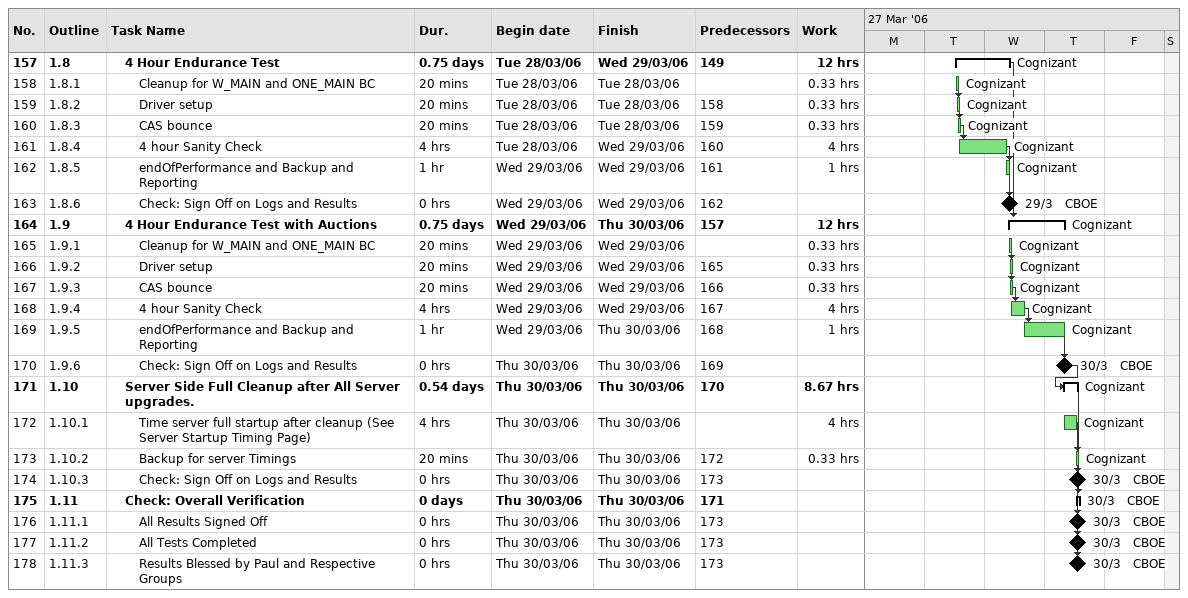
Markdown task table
| ID | WBS | Task | Duration | Start | Finish | Predecessors | Resources | Work (h) |
|---|---|---|---|---|---|---|---|---|
| 157 | 1.8 | **4 Hour Endurance Test** | 0.75d | 2006-03-28 | 2006-03-29 | 149 | Cognizant | 12 |
| 158 | 1.8.1 | Cleanup for W_MAIN and ONE_MAIN BC | 20min | 2006-03-28 | 2006-03-28 |  | Cognizant | 0.33 |
| 159 | 1.8.2 | Driver setup | 20min | 2006-03-28 | 2006-03-28 | 158 | Cognizant | 0.33 |
| 160 | 1.8.3 | CAS bounce | 20min | 2006-03-28 | 2006-03-28 | 159 | Cognizant | 0.33 |
| 161 | 1.8.4 | 4 hour Sanity Check | 4h | 2006-03-28 | 2006-03-29 | 160 | Cognizant | 4 |
| 162 | 1.8.5 | endOfPerformance and Backup and Reporting | 1h | 2006-03-29 | 2006-03-29 | 161 | Cognizant | 1 |
| 163 | 1.8.6 | Check: Sign Off on Logs and Results | 0h | 2006-03-29 | 2006-03-29 | 162 | CBOE |  |
| 164 | 1.9 | **4 Hour Endurance Test with Auctions** | 0.75d | 2006-03-29 | 2006-03-30 | 157 | Cognizant | 12 |
| 165 | 1.9.1 | Cleanup for W_MAIN and ONE_MAIN BC | 20min | 2006-03-29 | 2006-03-29 |  | Cognizant | 0.33 |
| 166 | 1.9.2 | Driver setup | 20min | 2006-03-29 | 2006-03-29 | 165 | Cognizant | 0.33 |
| 167 | 1.9.3 | CAS bounce | 20min | 2006-03-29 | 2006-03-29 | 166 | Cognizant | 0.33 |
| 168 | 1.9.4 | 4 hour Sanity Check | 4h | 2006-03-29 | 2006-03-29 | 167 | Cognizant | 4 |
| 169 | 1.9.5 | endOfPerformance and Backup and Reporting | 1h | 2006-03-29 | 2006-03-30 | 168 | Cognizant | 1 |
| 170 | 1.9.6 | Check: Sign Off on Logs and Results | 0h | 2006-03-30 | 2006-03-30 | 169 | CBOE |  |
| 171 | 1.10 | **Server Side Full Cleanup after All Server upgrades.** | 0.54d | 2006-03-30 | 2006-03-30 | 170 | Cognizant | 8.67 |
| 172 | 1.10.1 | Time server full startup after cleanup (See Server Startup Timing Page) | 4h | 2006-03-30 | 2006-03-30 |  | Cognizant | 4 |
| 173 | 1.10.2 | Backup for server Timings | 20min | 2006-03-30 | 2006-03-30 | 172 | Cognizant | 0.33 |
| 174 | 1.10.3 | Check: Sign Off on Logs and Results | 0h | 2006-03-30 | 2006-03-30 | 173 | CBOE |  |
| 175 | 1.11 | **Check: Overall Verification** | 0d | 2006-03-30 | 2006-03-30 | 171 | CBOE |  |
| 176 | 1.11.1 | All Results Signed Off | 0h | 2006-03-30 | 2006-03-30 | 173 | CBOE |  |
| 177 | 1.11.2 | All Tests Completed | 0h | 2006-03-30 | 2006-03-30 | 173 | CBOE |  |
| 178 | 1.11.3 | Results Blessed by Paul and Respective Groups | 0h | 2006-03-30 | 2006-03-30 | 173 | CBOE |  |
